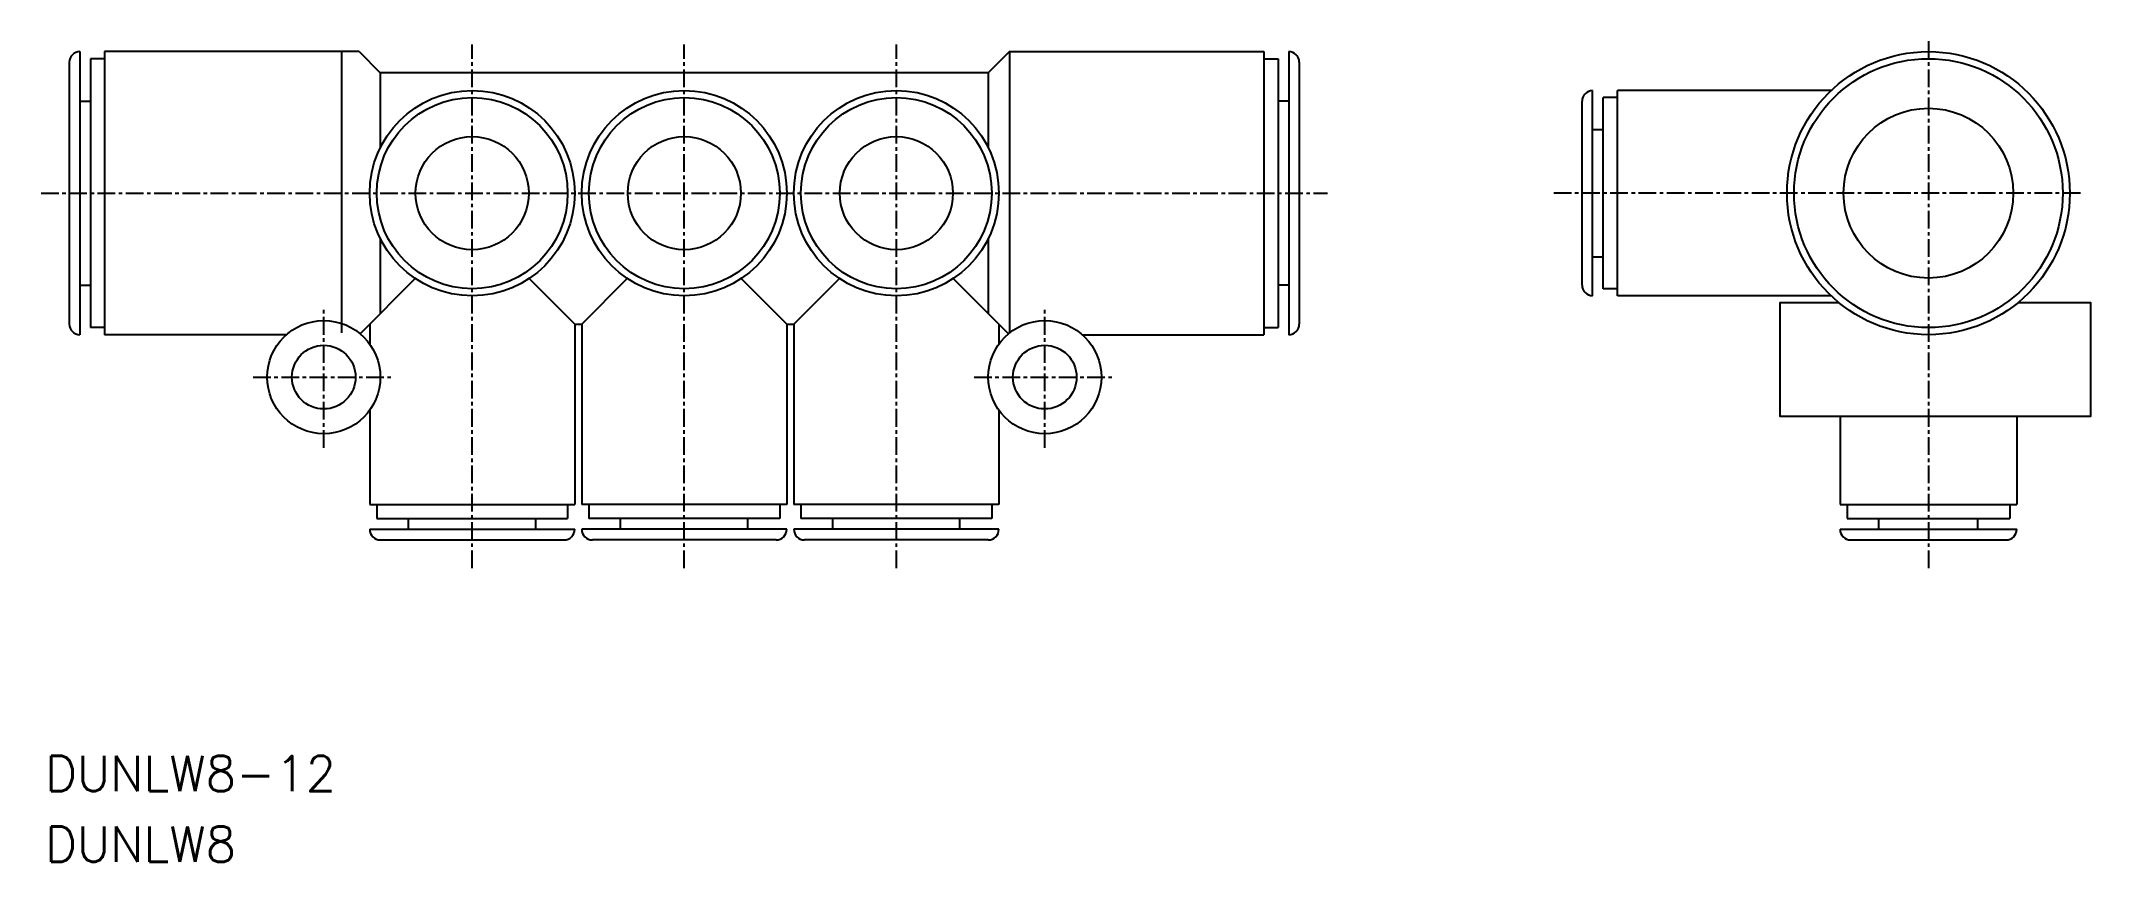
# Model space of a CAD drawing. Extents: x 74 to 218, y 69 to 127.
import ezdxf
from ezdxf.enums import TextEntityAlignment as Align

# ---------------------------------------------------------------- set-up
doc = ezdxf.new("R2010")
doc.units = 0
doc.linetypes.add('CENTER', pattern=[2, 1.25, -0.25, 0.25, -0.25])
doc.layers.get('0').update_dxf_attribs({"linetype": 'CONTINUOUS'})
doc.layers.add('CENTER', color=1, linetype='CENTER')
doc.styles.get("Standard").update_dxf_attribs({"font": 'txt.shx', "bigfont": 'extfont.shx'})

msp = doc.modelspace()

# ---------------------------------------------------------------- linework, layer by layer
at = {"color": 7, "linetype": 'CONTINUOUS'}
for p, q in [((76.25, 126.5), (76.25, 106.5)), ((76.25, 126.5), (76.25, 126.5)), ((78, 126.5), (78, 106.5)), ((96, 126.5), (78, 126.5)), ((94.75, 126.5), (94.75, 106.62)), ((96, 126.5), (97.5, 125)), ((142, 126.5), (140.5, 125)), ((142, 126.5), (160, 126.5)), ((142, 126.5), (142, 106.62)), ((160, 126.5), (160, 106.5)), ((161.75, 126.5), (161.75, 126.5)), ((161.75, 126.5), (161.75, 106.5)), ((75.5, 125.75), (75.5, 107.25)), ((77, 126), (77, 107)), ((78, 126), (77, 126)), ((140.5, 125), (97.5, 125)), ((97.5, 125), (97.5, 119.71)), ((140.5, 125), (140.5, 119.71)), ((160, 126), (161, 126)), ((161, 126), (161, 107)), ((162.5, 125.75), (162.5, 107.25)), ((183.25, 123.75), (183.25, 123.75)), ((183.25, 109.25), (183.25, 123.75)), ((185, 123.25), (184, 123.25)), ((184, 109.75), (184, 123.25)), ((200.11, 123.75), (185, 123.75)), ((185, 109.25), (185, 123.75)), ((76.25, 123), (77, 123)), ((161.75, 123), (161, 123)), ((182.5, 110), (182.5, 123)), ((183.25, 121), (184, 121)), ((97.5, 113.29), (97.5, 108)), ((140.5, 113.29), (140.5, 108)), ((183.25, 112), (184, 112)), ((96.07, 106.57), (99.97, 110.47)), ((111.25, 107.25), (108.03, 110.47)), ((111.75, 107.25), (114.97, 110.47)), ((126.25, 107.25), (123.03, 110.47)), ((126.75, 107.25), (129.97, 110.47)), ((141.93, 106.57), (138.03, 110.47)), ((76.25, 110), (77, 110)), ((161.75, 110), (161, 110)), ((183.25, 109.25), (183.25, 109.25)), ((185, 109.75), (184, 109.75)), ((200.11, 109.25), (185, 109.25)), ((76.25, 106.5), (76.25, 106.5)), ((78, 107), (77, 107)), ((90.85, 106.5), (78, 106.5)), ((96.75, 107.25), (96.75, 105.83)), ((111.25, 107.25), (111.75, 107.25)), ((111.25, 107.25), (111.25, 94.5)), ((111.75, 107.25), (111.75, 94.5)), ((126.25, 107.25), (126.75, 107.25)), ((126.25, 107.25), (126.25, 94.5)), ((126.75, 107.25), (126.75, 94.5)), ((141.25, 107.25), (141.25, 105.83)), ((147.15, 106.5), (160, 106.5)), ((160, 107), (161, 107)), ((161.75, 106.5), (161.75, 106.5)), ((96.75, 101.17), (96.75, 94.5)), ((141.25, 101.17), (141.25, 94.5)), ((200.75, 100.75), (200.75, 94.5)), ((213.25, 100.75), (213.25, 94.5)), ((96.75, 94.5), (111.25, 94.5)), ((97.25, 94.5), (97.25, 93.5)), ((110.75, 94.5), (110.75, 93.5)), ((126.25, 94.5), (111.75, 94.5)), ((112.25, 94.5), (112.25, 93.5)), ((125.75, 94.5), (125.75, 93.5)), ((141.25, 94.5), (126.75, 94.5)), ((127.25, 94.5), (127.25, 93.5)), ((140.75, 94.5), (140.75, 93.5)), ((200.75, 94.5), (213.25, 94.5)), ((201.25, 94.5), (201.25, 93.5)), ((212.75, 94.5), (212.75, 93.5)), ((97.25, 93.5), (110.75, 93.5)), ((99.5, 92.75), (99.5, 93.5)), ((108.5, 92.75), (108.5, 93.5)), ((125.75, 93.5), (112.25, 93.5)), ((114.5, 92.75), (114.5, 93.5)), ((123.5, 92.75), (123.5, 93.5)), ((140.75, 93.5), (127.25, 93.5)), ((129.5, 92.75), (129.5, 93.5)), ((138.5, 92.75), (138.5, 93.5)), ((201.25, 93.5), (212.75, 93.5)), ((203.5, 92.75), (203.5, 93.5)), ((210.5, 92.75), (210.5, 93.5)), ((96.75, 92.75), (96.75, 92.75)), ((96.75, 92.75), (111.25, 92.75)), ((97.5, 92), (110.5, 92)), ((111.25, 92.75), (111.25, 92.75)), ((126.25, 92.75), (111.75, 92.75)), ((111.75, 92.75), (111.75, 92.75)), ((125.5, 92), (112.5, 92)), ((126.25, 92.75), (126.25, 92.75)), ((126.75, 92.75), (126.75, 92.75)), ((141.25, 92.75), (126.75, 92.75)), ((140.5, 92), (127.5, 92)), ((141.25, 92.75), (141.25, 92.75)), ((200.75, 92.75), (200.75, 92.75)), ((200.75, 92.75), (213.25, 92.75)), ((201.5, 92), (212.5, 92)), ((213.25, 92.75), (213.25, 92.75))]:
    msp.add_line(p, q, dxfattribs=at)
at = {"color": 1, "linetype": 'CENTER'}
for p, q in [((104, 90), (104, 127)), ((119, 90), (119, 127)), ((134, 90), (134, 127)), ((73.5, 116.5), (164.5, 116.5)), ((93.5, 98.5), (93.5, 108.5)), ((144.5, 98.5), (144.5, 108.5)), ((88.5, 103.5), (98.5, 103.5)), ((139.5, 103.5), (149.5, 103.5))]:
    msp.add_line(p, q, dxfattribs=at)
at = {"color": 7, "linetype": 'CONTINUOUS'}
msp.add_lwpolyline([(200.68, 108.75), (196.5, 108.75), (196.5, 100.75), (218.5, 100.75), (218.5, 108.75), (213.32, 108.75)], dxfattribs=at)
for centre, radius in [((207, 116.5), 10), ((207, 116.5), 9.5), ((104, 116.5), 7.25), ((104, 116.5), 6.75), ((119, 116.5), 7.25), ((119, 116.5), 6.75), ((134, 116.5), 7.25), ((134, 116.5), 6.75), ((207, 116.5), 6), ((104, 116.5), 4), ((119, 116.5), 4), ((134, 116.5), 4), ((93.5, 103.5), 4), ((144.5, 103.5), 4), ((93.5, 103.5), 2.25), ((144.5, 103.5), 2.25)]:
    msp.add_circle(centre, radius, dxfattribs=at)
for centre, start, end in [((76.25, 125.75), 90, 180), ((161.75, 125.75), 0, 90), ((183.25, 123), 90, 180), ((183.25, 110), 180, 270), ((76.25, 107.25), 180, 270), ((161.75, 107.25), 270, 0), ((97.5, 92.75), 180, 270), ((110.5, 92.75), 270, 0), ((112.5, 92.75), 180, 270), ((125.5, 92.75), 270, 0), ((127.5, 92.75), 180, 270), ((140.5, 92.75), 270, 0), ((201.5, 92.75), 180, 270), ((212.5, 92.75), 270, 0)]:
    msp.add_arc(centre, 0.75, start, end, dxfattribs=at)
at = {"layer": 'CENTER', "color": 1, "linetype": 'CENTER'}
for p, q in [((207, 127.25), (207, 90)), ((217.75, 116.5), (180.5, 116.5))]:
    msp.add_line(p, q, dxfattribs=at)

# ---------------------------------------------------------------- texts
at = {"color": 7, "linetype": 'CONTINUOUS'}
for s, p in [('DUNLW8-12', (73.79, 75.49)), ('DUNLW8', (73.79, 70.49))]:
    msp.add_text(s, height=2.5, dxfattribs=at).set_placement(p, align=Align.MIDDLE_LEFT)

doc.saveas('drawing.dxf')
